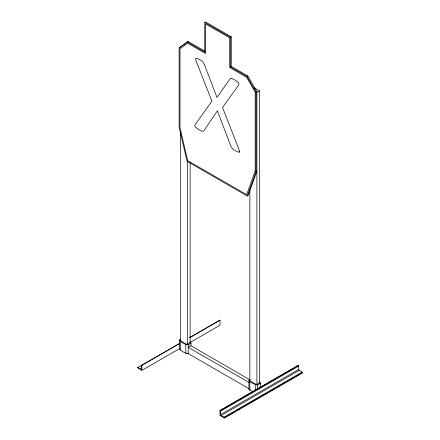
<?xml version="1.0" encoding="UTF-8"?>
<svg xmlns="http://www.w3.org/2000/svg" width="440" height="440" viewBox="0 0 440 440"><rect width="100%" height="100%" fill="white"/><g stroke="black" fill="none" stroke-linecap="round" stroke-linejoin="round"><path stroke-width="0.66" d="M180.384 340.296L180.791 341.006L186.912 344.399L190.152 342.804L189.745 342.1M249.849 380.402L250.256 381.106L256.377 384.505L259.617 382.91L259.21 382.206M247.258 196.031L256.047 171.666L256.047 92.147L247 76.478L230.412 66.902L230.412 37.296L204.771 22.495L204.771 52.096L187.297 42.009L179.135 47.878L179.135 127.248L187.049 161.271L247.258 196.031L248.111 195.542L256.899 171.177L256.047 171.666M137.511 367.664L137.874 367.455L141.152 369.16L141.312 365.47L141.856 365.365L141.856 370.375L137.511 367.664L179.911 343.184M215.765 322.311L215.661 322.751M219.456 320.353L220 320.249L220 325.259L190.399 342.348M180.659 339.202L179.388 340.192C181.627 342.414 184.993 344.707 188.254 344.839L190.965 343.277L190.856 342.397L190.152 341.864M250.118 379.308L248.848 380.292C251.091 382.52 254.458 384.813 257.714 384.945L260.43 383.377L260.612 383.014L259.617 381.97M249.035 379.935L248.848 389.07L249.849 390.115L252.56 391.683M205.046 51.271L188.149 41.514L179.135 47.878M204.771 22.495L205.623 22L231.264 36.8L231.264 66.407L247.858 75.988L256.899 91.658L256.899 385.006M187.297 42.009L188.149 41.514M230.412 37.296L231.264 36.8M230.412 66.902L231.264 66.407M247 76.478L247.858 75.988M256.047 92.147L256.899 91.658M256.899 92.461L259.617 90.899L259.617 383.444M189.629 337.574L219.819 320.144M141.064 365.822L179.746 343.486M189.805 337.678L220 320.249M141.856 370.375L179.746 348.502M249.975 379.852L190.965 345.78L188.254 347.347L249.035 382.437M220 410.482L298.144 365.365L298.579 365.739L298.848 369.969L302.126 372.048L302.489 372.884L224.34 418L220 415.492L220 410.482L220.545 411.213L220.704 415.091L223.977 417.164L224.34 418M220.181 410.586L298.326 365.47M220.545 411.213L298.689 366.097M220.545 414.552L298.689 369.435M221.084 415.492L299.233 370.375M223.977 417.164L302.126 372.048M224.34 417.791L302.489 372.675M186.912 353.172L187.44 353.144M249.035 388.707L188.254 353.617C184.993 353.48 181.627 351.186 179.388 348.964L179.57 339.829M254.326 87.841L259.617 90.899M249.799 389.477L250.256 389.879M260.43 383.377L260.43 387.425M257.714 384.945L257.714 388.993M255.272 384.478L255.272 390.55M249.849 190.025L249.849 380.936M249.849 381.343L249.849 390.115M190.965 343.277L190.965 345.78M190.152 162.729L190.152 342.65M188.254 344.839L188.254 353.617M187.44 161.546L187.44 344.905M185.812 344.372L185.812 353.144M180.384 131.379L180.384 350.009M239.729 151.404L239.492 152.372C236.264 151.492 232.441 149.705 230.973 146.454L217.382 110.842L203.495 131.373C200.338 131.197 197.466 128.81 195.156 126.775L194.854 125.493L195.58 124.025L211.921 101.167L196.235 61.32L195.58 59.032L195.882 58.102C198.996 59.01 202.757 60.638 204.078 63.855L216.964 97.394L230.461 78.304L231.204 78.199L234.894 79.976L238.772 82.836L238.981 84.09L238.255 85.586L222.519 107.503L239.729 151.404M255.195 171.012L246.648 194.695L187.677 160.649L179.988 127.589L179.988 48.747L187.677 43.219L205.623 53.581L205.623 23.975L229.554 37.791L229.554 67.392L246.648 77.264L255.195 92.064L255.195 171.012"/></g></svg>
